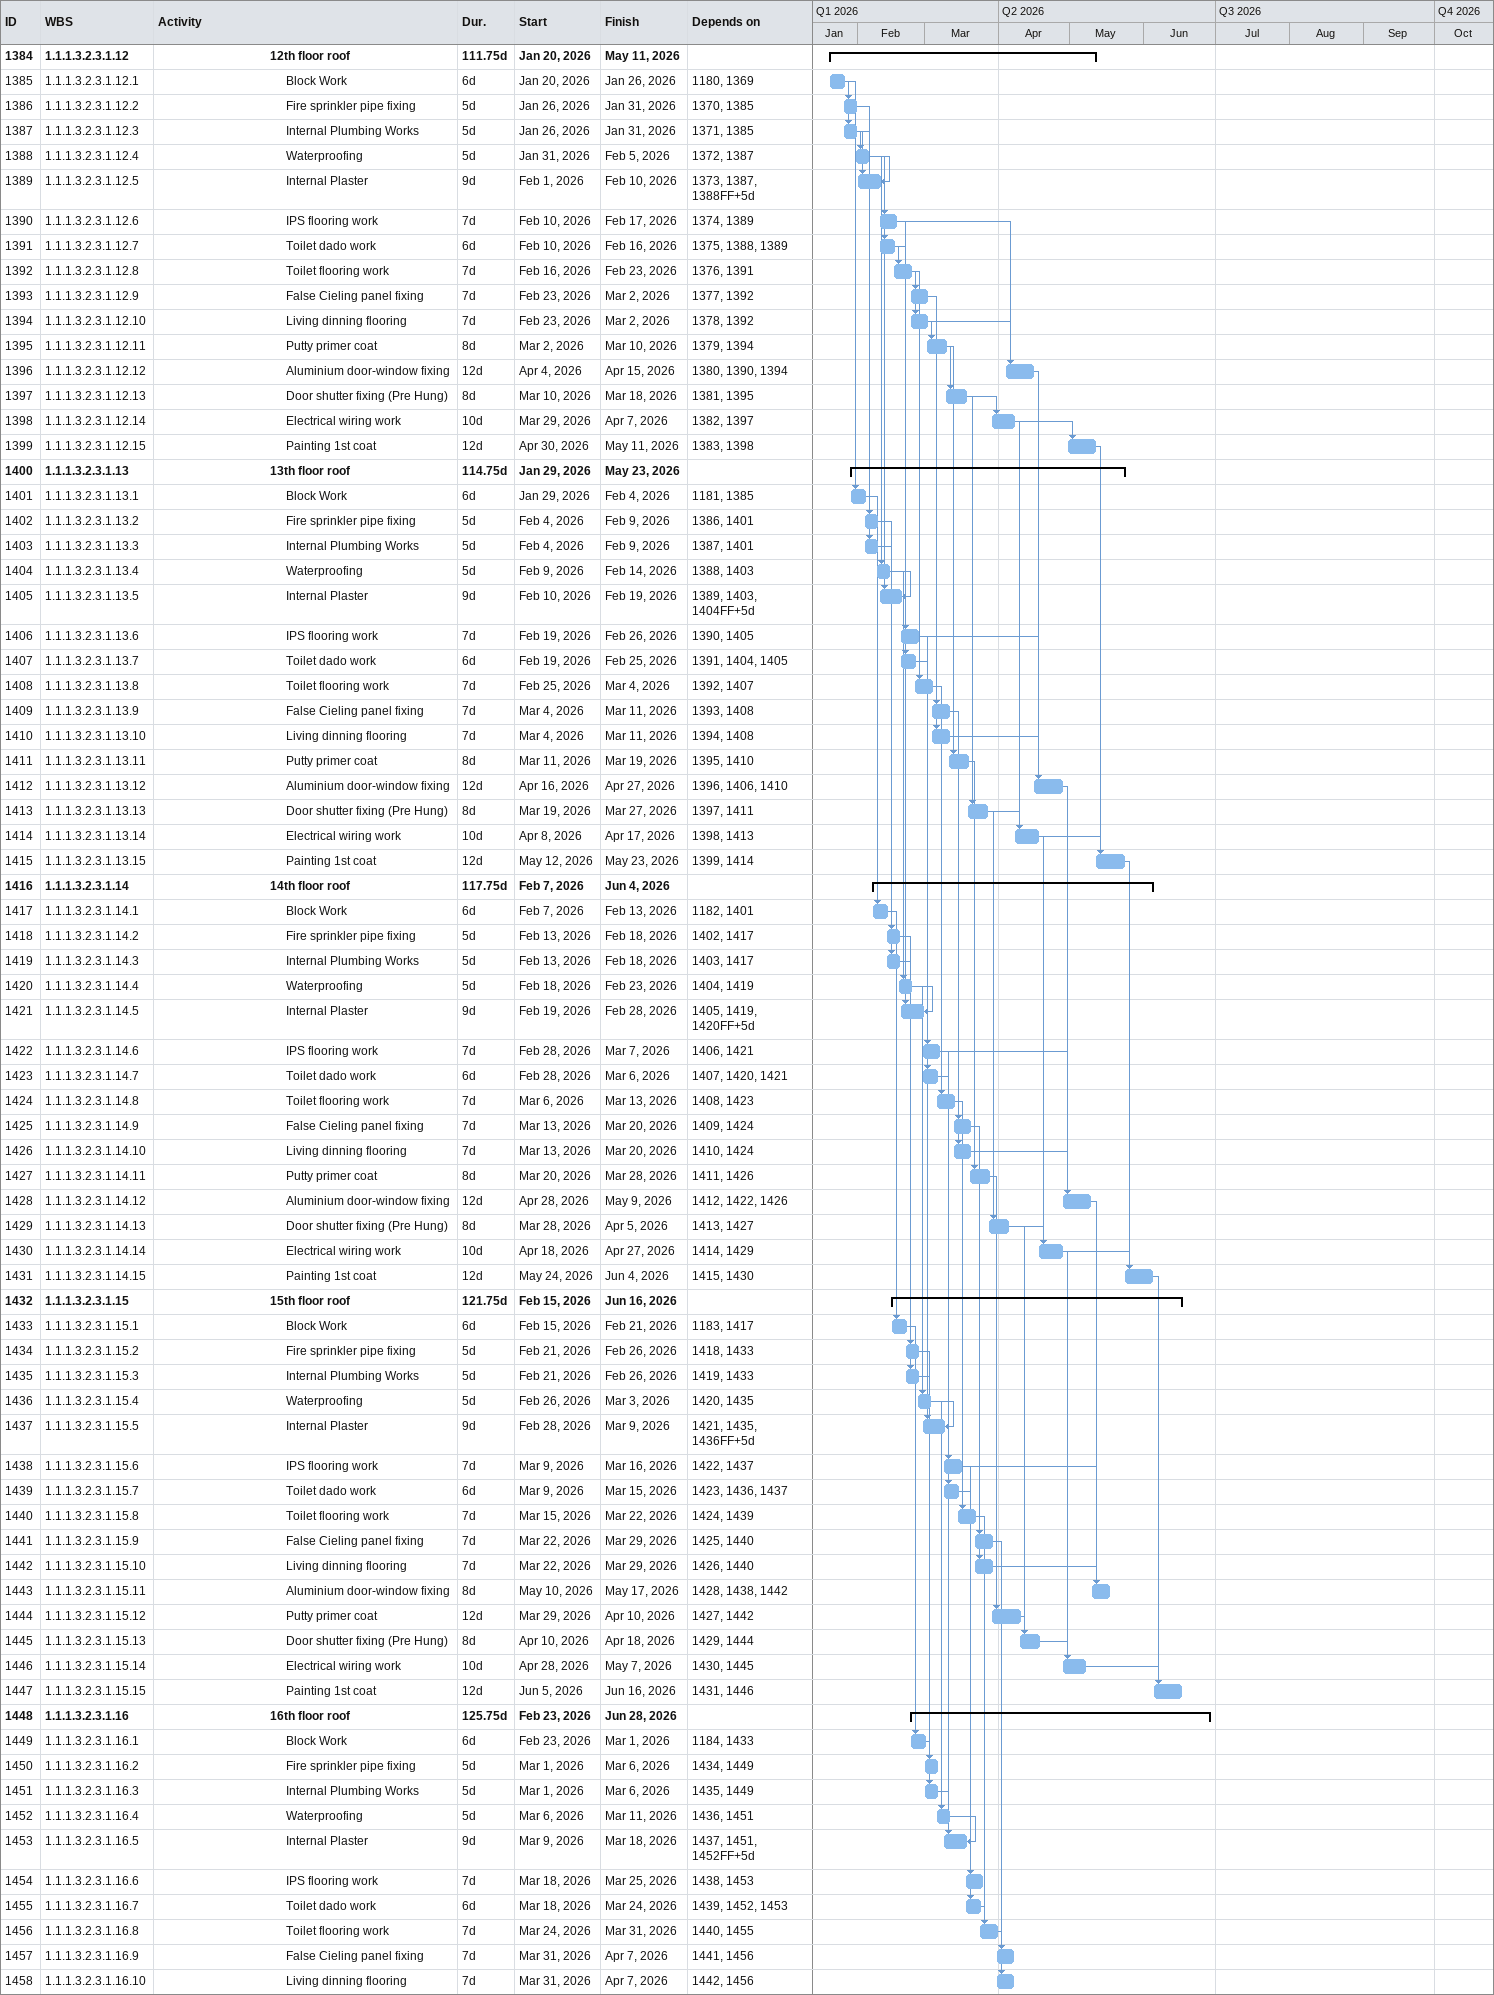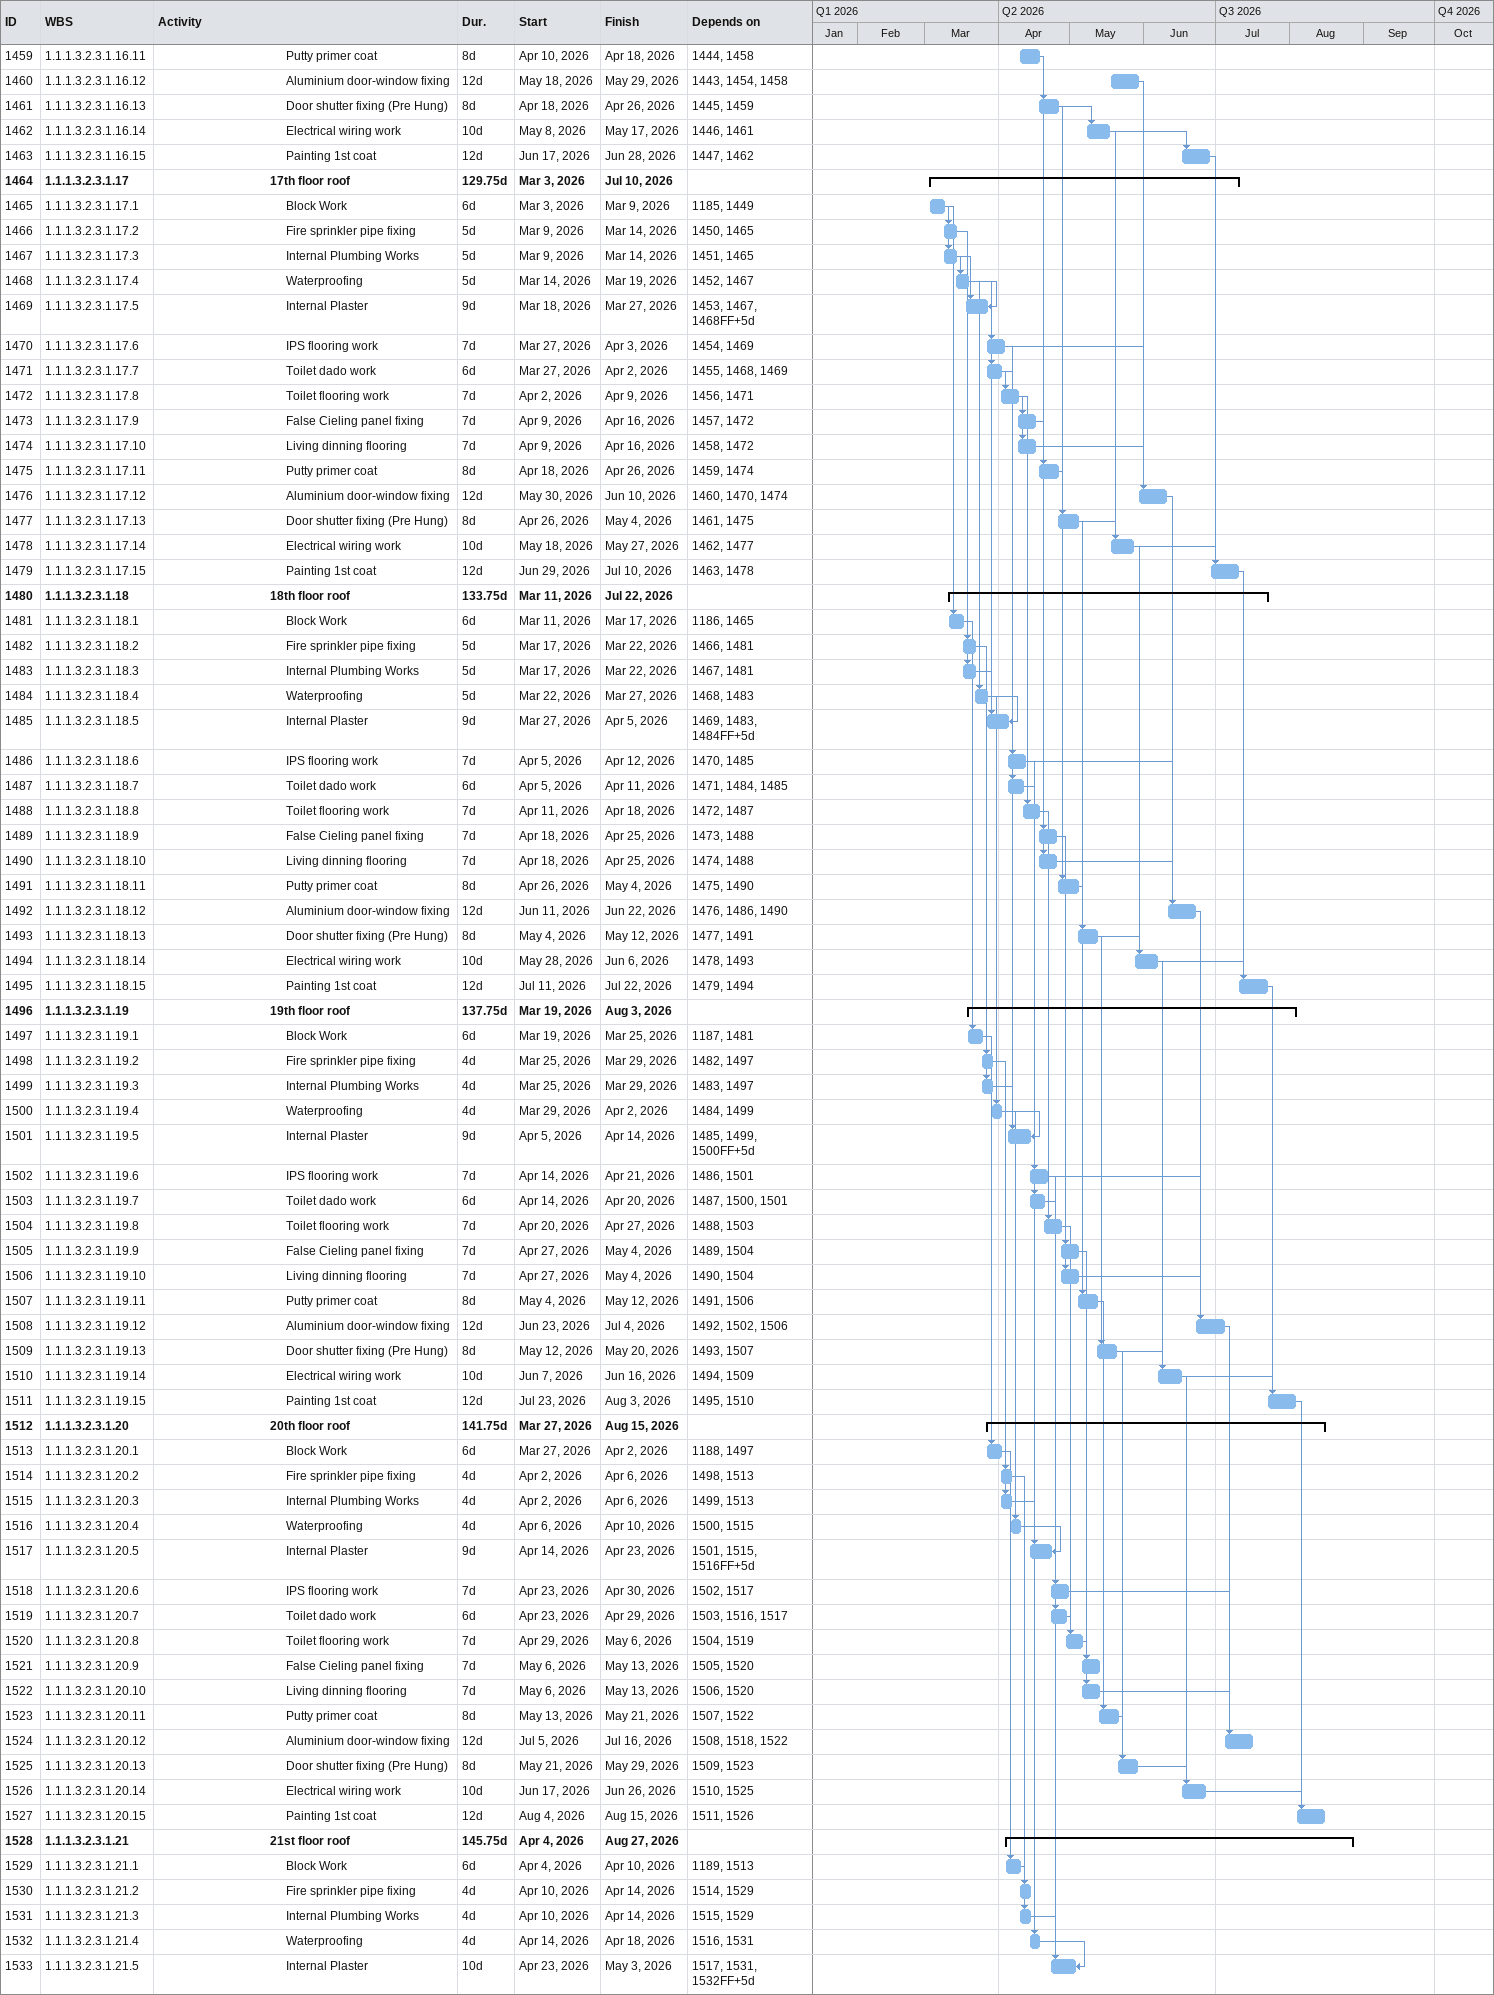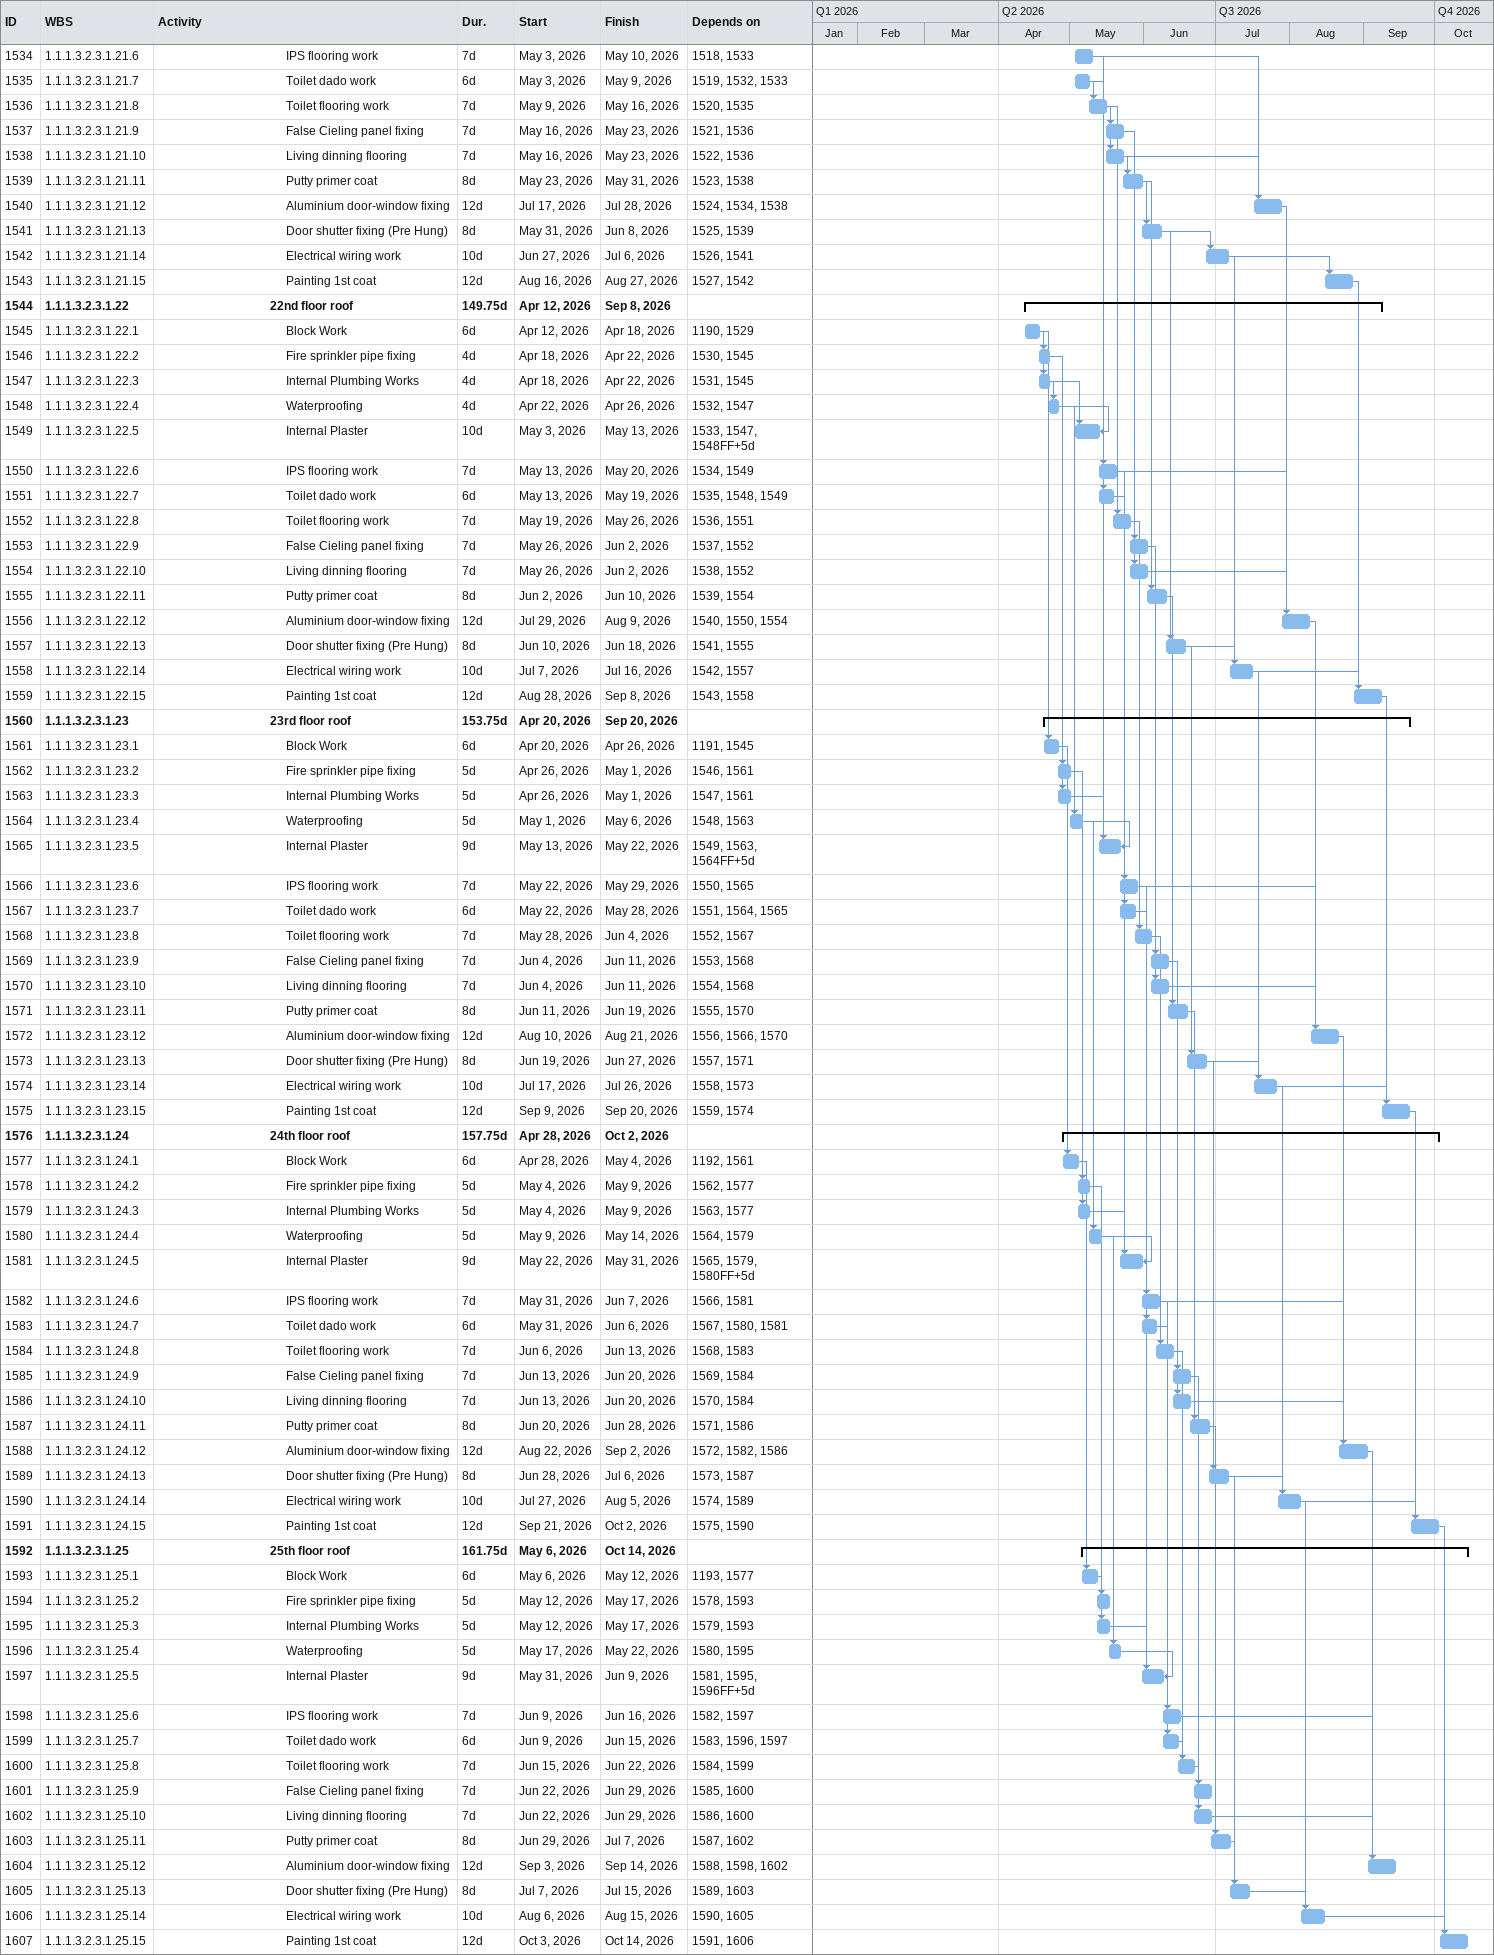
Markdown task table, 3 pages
| ID | WBS | Task | Duration | Start | Finish | Predecessors |
|---|---|---|---|---|---|---|
| 1384 | 1.1.1.3.2.3.1.12 | **12th floor roof** | 111.75d | 2026-01-20 | 2026-05-11 |  |
| 1385 | 1.1.1.3.2.3.1.12.1 | Block Work | 6d | 2026-01-20 | 2026-01-26 | 1180, 1369 |
| 1386 | 1.1.1.3.2.3.1.12.2 | Fire sprinkler pipe fixing | 5d | 2026-01-26 | 2026-01-31 | 1370, 1385 |
| 1387 | 1.1.1.3.2.3.1.12.3 | Internal Plumbing Works | 5d | 2026-01-26 | 2026-01-31 | 1371, 1385 |
| 1388 | 1.1.1.3.2.3.1.12.4 | Waterproofing | 5d | 2026-01-31 | 2026-02-05 | 1372, 1387 |
| 1389 | 1.1.1.3.2.3.1.12.5 | Internal Plaster | 9d | 2026-02-01 | 2026-02-10 | 1373, 1387, 1388FF+5d |
| 1390 | 1.1.1.3.2.3.1.12.6 | IPS flooring work | 7d | 2026-02-10 | 2026-02-17 | 1374, 1389 |
| 1391 | 1.1.1.3.2.3.1.12.7 | Toilet dado work | 6d | 2026-02-10 | 2026-02-16 | 1375, 1388, 1389 |
| 1392 | 1.1.1.3.2.3.1.12.8 | Toilet flooring work | 7d | 2026-02-16 | 2026-02-23 | 1376, 1391 |
| 1393 | 1.1.1.3.2.3.1.12.9 | False Cieling panel fixing | 7d | 2026-02-23 | 2026-03-02 | 1377, 1392 |
| 1394 | 1.1.1.3.2.3.1.12.10 | Living dinning flooring | 7d | 2026-02-23 | 2026-03-02 | 1378, 1392 |
| 1395 | 1.1.1.3.2.3.1.12.11 | Putty primer coat | 8d | 2026-03-02 | 2026-03-10 | 1379, 1394 |
| 1396 | 1.1.1.3.2.3.1.12.12 | Aluminium door-window fixing | 12d | 2026-04-04 | 2026-04-15 | 1380, 1390, 1394 |
| 1397 | 1.1.1.3.2.3.1.12.13 | Door shutter fixing (Pre Hung) | 8d | 2026-03-10 | 2026-03-18 | 1381, 1395 |
| 1398 | 1.1.1.3.2.3.1.12.14 | Electrical wiring work | 10d | 2026-03-29 | 2026-04-07 | 1382, 1397 |
| 1399 | 1.1.1.3.2.3.1.12.15 | Painting 1st coat | 12d | 2026-04-30 | 2026-05-11 | 1383, 1398 |
| 1400 | 1.1.1.3.2.3.1.13 | **13th floor roof** | 114.75d | 2026-01-29 | 2026-05-23 |  |
| 1401 | 1.1.1.3.2.3.1.13.1 | Block Work | 6d | 2026-01-29 | 2026-02-04 | 1181, 1385 |
| 1402 | 1.1.1.3.2.3.1.13.2 | Fire sprinkler pipe fixing | 5d | 2026-02-04 | 2026-02-09 | 1386, 1401 |
| 1403 | 1.1.1.3.2.3.1.13.3 | Internal Plumbing Works | 5d | 2026-02-04 | 2026-02-09 | 1387, 1401 |
| 1404 | 1.1.1.3.2.3.1.13.4 | Waterproofing | 5d | 2026-02-09 | 2026-02-14 | 1388, 1403 |
| 1405 | 1.1.1.3.2.3.1.13.5 | Internal Plaster | 9d | 2026-02-10 | 2026-02-19 | 1389, 1403, 1404FF+5d |
| 1406 | 1.1.1.3.2.3.1.13.6 | IPS flooring work | 7d | 2026-02-19 | 2026-02-26 | 1390, 1405 |
| 1407 | 1.1.1.3.2.3.1.13.7 | Toilet dado work | 6d | 2026-02-19 | 2026-02-25 | 1391, 1404, 1405 |
| 1408 | 1.1.1.3.2.3.1.13.8 | Toilet flooring work | 7d | 2026-02-25 | 2026-03-04 | 1392, 1407 |
| 1409 | 1.1.1.3.2.3.1.13.9 | False Cieling panel fixing | 7d | 2026-03-04 | 2026-03-11 | 1393, 1408 |
| 1410 | 1.1.1.3.2.3.1.13.10 | Living dinning flooring | 7d | 2026-03-04 | 2026-03-11 | 1394, 1408 |
| 1411 | 1.1.1.3.2.3.1.13.11 | Putty primer coat | 8d | 2026-03-11 | 2026-03-19 | 1395, 1410 |
| 1412 | 1.1.1.3.2.3.1.13.12 | Aluminium door-window fixing | 12d | 2026-04-16 | 2026-04-27 | 1396, 1406, 1410 |
| 1413 | 1.1.1.3.2.3.1.13.13 | Door shutter fixing (Pre Hung) | 8d | 2026-03-19 | 2026-03-27 | 1397, 1411 |
| 1414 | 1.1.1.3.2.3.1.13.14 | Electrical wiring work | 10d | 2026-04-08 | 2026-04-17 | 1398, 1413 |
| 1415 | 1.1.1.3.2.3.1.13.15 | Painting 1st coat | 12d | 2026-05-12 | 2026-05-23 | 1399, 1414 |
| 1416 | 1.1.1.3.2.3.1.14 | **14th floor roof** | 117.75d | 2026-02-07 | 2026-06-04 |  |
| 1417 | 1.1.1.3.2.3.1.14.1 | Block Work | 6d | 2026-02-07 | 2026-02-13 | 1182, 1401 |
| 1418 | 1.1.1.3.2.3.1.14.2 | Fire sprinkler pipe fixing | 5d | 2026-02-13 | 2026-02-18 | 1402, 1417 |
| 1419 | 1.1.1.3.2.3.1.14.3 | Internal Plumbing Works | 5d | 2026-02-13 | 2026-02-18 | 1403, 1417 |
| 1420 | 1.1.1.3.2.3.1.14.4 | Waterproofing | 5d | 2026-02-18 | 2026-02-23 | 1404, 1419 |
| 1421 | 1.1.1.3.2.3.1.14.5 | Internal Plaster | 9d | 2026-02-19 | 2026-02-28 | 1405, 1419, 1420FF+5d |
| 1422 | 1.1.1.3.2.3.1.14.6 | IPS flooring work | 7d | 2026-02-28 | 2026-03-07 | 1406, 1421 |
| 1423 | 1.1.1.3.2.3.1.14.7 | Toilet dado work | 6d | 2026-02-28 | 2026-03-06 | 1407, 1420, 1421 |
| 1424 | 1.1.1.3.2.3.1.14.8 | Toilet flooring work | 7d | 2026-03-06 | 2026-03-13 | 1408, 1423 |
| 1425 | 1.1.1.3.2.3.1.14.9 | False Cieling panel fixing | 7d | 2026-03-13 | 2026-03-20 | 1409, 1424 |
| 1426 | 1.1.1.3.2.3.1.14.10 | Living dinning flooring | 7d | 2026-03-13 | 2026-03-20 | 1410, 1424 |
| 1427 | 1.1.1.3.2.3.1.14.11 | Putty primer coat | 8d | 2026-03-20 | 2026-03-28 | 1411, 1426 |
| 1428 | 1.1.1.3.2.3.1.14.12 | Aluminium door-window fixing | 12d | 2026-04-28 | 2026-05-09 | 1412, 1422, 1426 |
| 1429 | 1.1.1.3.2.3.1.14.13 | Door shutter fixing (Pre Hung) | 8d | 2026-03-28 | 2026-04-05 | 1413, 1427 |
| 1430 | 1.1.1.3.2.3.1.14.14 | Electrical wiring work | 10d | 2026-04-18 | 2026-04-27 | 1414, 1429 |
| 1431 | 1.1.1.3.2.3.1.14.15 | Painting 1st coat | 12d | 2026-05-24 | 2026-06-04 | 1415, 1430 |
| 1432 | 1.1.1.3.2.3.1.15 | **15th floor roof** | 121.75d | 2026-02-15 | 2026-06-16 |  |
| 1433 | 1.1.1.3.2.3.1.15.1 | Block Work | 6d | 2026-02-15 | 2026-02-21 | 1183, 1417 |
| 1434 | 1.1.1.3.2.3.1.15.2 | Fire sprinkler pipe fixing | 5d | 2026-02-21 | 2026-02-26 | 1418, 1433 |
| 1435 | 1.1.1.3.2.3.1.15.3 | Internal Plumbing Works | 5d | 2026-02-21 | 2026-02-26 | 1419, 1433 |
| 1436 | 1.1.1.3.2.3.1.15.4 | Waterproofing | 5d | 2026-02-26 | 2026-03-03 | 1420, 1435 |
| 1437 | 1.1.1.3.2.3.1.15.5 | Internal Plaster | 9d | 2026-02-28 | 2026-03-09 | 1421, 1435, 1436FF+5d |
| 1438 | 1.1.1.3.2.3.1.15.6 | IPS flooring work | 7d | 2026-03-09 | 2026-03-16 | 1422, 1437 |
| 1439 | 1.1.1.3.2.3.1.15.7 | Toilet dado work | 6d | 2026-03-09 | 2026-03-15 | 1423, 1436, 1437 |
| 1440 | 1.1.1.3.2.3.1.15.8 | Toilet flooring work | 7d | 2026-03-15 | 2026-03-22 | 1424, 1439 |
| 1441 | 1.1.1.3.2.3.1.15.9 | False Cieling panel fixing | 7d | 2026-03-22 | 2026-03-29 | 1425, 1440 |
| 1442 | 1.1.1.3.2.3.1.15.10 | Living dinning flooring | 7d | 2026-03-22 | 2026-03-29 | 1426, 1440 |
| 1443 | 1.1.1.3.2.3.1.15.11 | Aluminium door-window fixing | 8d | 2026-05-10 | 2026-05-17 | 1428, 1438, 1442 |
| 1444 | 1.1.1.3.2.3.1.15.12 | Putty primer coat | 12d | 2026-03-29 | 2026-04-10 | 1427, 1442 |
| 1445 | 1.1.1.3.2.3.1.15.13 | Door shutter fixing (Pre Hung) | 8d | 2026-04-10 | 2026-04-18 | 1429, 1444 |
| 1446 | 1.1.1.3.2.3.1.15.14 | Electrical wiring work | 10d | 2026-04-28 | 2026-05-07 | 1430, 1445 |
| 1447 | 1.1.1.3.2.3.1.15.15 | Painting 1st coat | 12d | 2026-06-05 | 2026-06-16 | 1431, 1446 |
| 1448 | 1.1.1.3.2.3.1.16 | **16th floor roof** | 125.75d | 2026-02-23 | 2026-06-28 |  |
| 1449 | 1.1.1.3.2.3.1.16.1 | Block Work | 6d | 2026-02-23 | 2026-03-01 | 1184, 1433 |
| 1450 | 1.1.1.3.2.3.1.16.2 | Fire sprinkler pipe fixing | 5d | 2026-03-01 | 2026-03-06 | 1434, 1449 |
| 1451 | 1.1.1.3.2.3.1.16.3 | Internal Plumbing Works | 5d | 2026-03-01 | 2026-03-06 | 1435, 1449 |
| 1452 | 1.1.1.3.2.3.1.16.4 | Waterproofing | 5d | 2026-03-06 | 2026-03-11 | 1436, 1451 |
| 1453 | 1.1.1.3.2.3.1.16.5 | Internal Plaster | 9d | 2026-03-09 | 2026-03-18 | 1437, 1451, 1452FF+5d |
| 1454 | 1.1.1.3.2.3.1.16.6 | IPS flooring work | 7d | 2026-03-18 | 2026-03-25 | 1438, 1453 |
| 1455 | 1.1.1.3.2.3.1.16.7 | Toilet dado work | 6d | 2026-03-18 | 2026-03-24 | 1439, 1452, 1453 |
| 1456 | 1.1.1.3.2.3.1.16.8 | Toilet flooring work | 7d | 2026-03-24 | 2026-03-31 | 1440, 1455 |
| 1457 | 1.1.1.3.2.3.1.16.9 | False Cieling panel fixing | 7d | 2026-03-31 | 2026-04-07 | 1441, 1456 |
| 1458 | 1.1.1.3.2.3.1.16.10 | Living dinning flooring | 7d | 2026-03-31 | 2026-04-07 | 1442, 1456 |
| 1459 | 1.1.1.3.2.3.1.16.11 | Putty primer coat | 8d | 2026-04-10 | 2026-04-18 | 1444, 1458 |
| 1460 | 1.1.1.3.2.3.1.16.12 | Aluminium door-window fixing | 12d | 2026-05-18 | 2026-05-29 | 1443, 1454, 1458 |
| 1461 | 1.1.1.3.2.3.1.16.13 | Door shutter fixing (Pre Hung) | 8d | 2026-04-18 | 2026-04-26 | 1445, 1459 |
| 1462 | 1.1.1.3.2.3.1.16.14 | Electrical wiring work | 10d | 2026-05-08 | 2026-05-17 | 1446, 1461 |
| 1463 | 1.1.1.3.2.3.1.16.15 | Painting 1st coat | 12d | 2026-06-17 | 2026-06-28 | 1447, 1462 |
| 1464 | 1.1.1.3.2.3.1.17 | **17th floor roof** | 129.75d | 2026-03-03 | 2026-07-10 |  |
| 1465 | 1.1.1.3.2.3.1.17.1 | Block Work | 6d | 2026-03-03 | 2026-03-09 | 1185, 1449 |
| 1466 | 1.1.1.3.2.3.1.17.2 | Fire sprinkler pipe fixing | 5d | 2026-03-09 | 2026-03-14 | 1450, 1465 |
| 1467 | 1.1.1.3.2.3.1.17.3 | Internal Plumbing Works | 5d | 2026-03-09 | 2026-03-14 | 1451, 1465 |
| 1468 | 1.1.1.3.2.3.1.17.4 | Waterproofing | 5d | 2026-03-14 | 2026-03-19 | 1452, 1467 |
| 1469 | 1.1.1.3.2.3.1.17.5 | Internal Plaster | 9d | 2026-03-18 | 2026-03-27 | 1453, 1467, 1468FF+5d |
| 1470 | 1.1.1.3.2.3.1.17.6 | IPS flooring work | 7d | 2026-03-27 | 2026-04-03 | 1454, 1469 |
| 1471 | 1.1.1.3.2.3.1.17.7 | Toilet dado work | 6d | 2026-03-27 | 2026-04-02 | 1455, 1468, 1469 |
| 1472 | 1.1.1.3.2.3.1.17.8 | Toilet flooring work | 7d | 2026-04-02 | 2026-04-09 | 1456, 1471 |
| 1473 | 1.1.1.3.2.3.1.17.9 | False Cieling panel fixing | 7d | 2026-04-09 | 2026-04-16 | 1457, 1472 |
| 1474 | 1.1.1.3.2.3.1.17.10 | Living dinning flooring | 7d | 2026-04-09 | 2026-04-16 | 1458, 1472 |
| 1475 | 1.1.1.3.2.3.1.17.11 | Putty primer coat | 8d | 2026-04-18 | 2026-04-26 | 1459, 1474 |
| 1476 | 1.1.1.3.2.3.1.17.12 | Aluminium door-window fixing | 12d | 2026-05-30 | 2026-06-10 | 1460, 1470, 1474 |
| 1477 | 1.1.1.3.2.3.1.17.13 | Door shutter fixing (Pre Hung) | 8d | 2026-04-26 | 2026-05-04 | 1461, 1475 |
| 1478 | 1.1.1.3.2.3.1.17.14 | Electrical wiring work | 10d | 2026-05-18 | 2026-05-27 | 1462, 1477 |
| 1479 | 1.1.1.3.2.3.1.17.15 | Painting 1st coat | 12d | 2026-06-29 | 2026-07-10 | 1463, 1478 |
| 1480 | 1.1.1.3.2.3.1.18 | **18th floor roof** | 133.75d | 2026-03-11 | 2026-07-22 |  |
| 1481 | 1.1.1.3.2.3.1.18.1 | Block Work | 6d | 2026-03-11 | 2026-03-17 | 1186, 1465 |
| 1482 | 1.1.1.3.2.3.1.18.2 | Fire sprinkler pipe fixing | 5d | 2026-03-17 | 2026-03-22 | 1466, 1481 |
| 1483 | 1.1.1.3.2.3.1.18.3 | Internal Plumbing Works | 5d | 2026-03-17 | 2026-03-22 | 1467, 1481 |
| 1484 | 1.1.1.3.2.3.1.18.4 | Waterproofing | 5d | 2026-03-22 | 2026-03-27 | 1468, 1483 |
| 1485 | 1.1.1.3.2.3.1.18.5 | Internal Plaster | 9d | 2026-03-27 | 2026-04-05 | 1469, 1483, 1484FF+5d |
| 1486 | 1.1.1.3.2.3.1.18.6 | IPS flooring work | 7d | 2026-04-05 | 2026-04-12 | 1470, 1485 |
| 1487 | 1.1.1.3.2.3.1.18.7 | Toilet dado work | 6d | 2026-04-05 | 2026-04-11 | 1471, 1484, 1485 |
| 1488 | 1.1.1.3.2.3.1.18.8 | Toilet flooring work | 7d | 2026-04-11 | 2026-04-18 | 1472, 1487 |
| 1489 | 1.1.1.3.2.3.1.18.9 | False Cieling panel fixing | 7d | 2026-04-18 | 2026-04-25 | 1473, 1488 |
| 1490 | 1.1.1.3.2.3.1.18.10 | Living dinning flooring | 7d | 2026-04-18 | 2026-04-25 | 1474, 1488 |
| 1491 | 1.1.1.3.2.3.1.18.11 | Putty primer coat | 8d | 2026-04-26 | 2026-05-04 | 1475, 1490 |
| 1492 | 1.1.1.3.2.3.1.18.12 | Aluminium door-window fixing | 12d | 2026-06-11 | 2026-06-22 | 1476, 1486, 1490 |
| 1493 | 1.1.1.3.2.3.1.18.13 | Door shutter fixing (Pre Hung) | 8d | 2026-05-04 | 2026-05-12 | 1477, 1491 |
| 1494 | 1.1.1.3.2.3.1.18.14 | Electrical wiring work | 10d | 2026-05-28 | 2026-06-06 | 1478, 1493 |
| 1495 | 1.1.1.3.2.3.1.18.15 | Painting 1st coat | 12d | 2026-07-11 | 2026-07-22 | 1479, 1494 |
| 1496 | 1.1.1.3.2.3.1.19 | **19th floor roof** | 137.75d | 2026-03-19 | 2026-08-03 |  |
| 1497 | 1.1.1.3.2.3.1.19.1 | Block Work | 6d | 2026-03-19 | 2026-03-25 | 1187, 1481 |
| 1498 | 1.1.1.3.2.3.1.19.2 | Fire sprinkler pipe fixing | 4d | 2026-03-25 | 2026-03-29 | 1482, 1497 |
| 1499 | 1.1.1.3.2.3.1.19.3 | Internal Plumbing Works | 4d | 2026-03-25 | 2026-03-29 | 1483, 1497 |
| 1500 | 1.1.1.3.2.3.1.19.4 | Waterproofing | 4d | 2026-03-29 | 2026-04-02 | 1484, 1499 |
| 1501 | 1.1.1.3.2.3.1.19.5 | Internal Plaster | 9d | 2026-04-05 | 2026-04-14 | 1485, 1499, 1500FF+5d |
| 1502 | 1.1.1.3.2.3.1.19.6 | IPS flooring work | 7d | 2026-04-14 | 2026-04-21 | 1486, 1501 |
| 1503 | 1.1.1.3.2.3.1.19.7 | Toilet dado work | 6d | 2026-04-14 | 2026-04-20 | 1487, 1500, 1501 |
| 1504 | 1.1.1.3.2.3.1.19.8 | Toilet flooring work | 7d | 2026-04-20 | 2026-04-27 | 1488, 1503 |
| 1505 | 1.1.1.3.2.3.1.19.9 | False Cieling panel fixing | 7d | 2026-04-27 | 2026-05-04 | 1489, 1504 |
| 1506 | 1.1.1.3.2.3.1.19.10 | Living dinning flooring | 7d | 2026-04-27 | 2026-05-04 | 1490, 1504 |
| 1507 | 1.1.1.3.2.3.1.19.11 | Putty primer coat | 8d | 2026-05-04 | 2026-05-12 | 1491, 1506 |
| 1508 | 1.1.1.3.2.3.1.19.12 | Aluminium door-window fixing | 12d | 2026-06-23 | 2026-07-04 | 1492, 1502, 1506 |
| 1509 | 1.1.1.3.2.3.1.19.13 | Door shutter fixing (Pre Hung) | 8d | 2026-05-12 | 2026-05-20 | 1493, 1507 |
| 1510 | 1.1.1.3.2.3.1.19.14 | Electrical wiring work | 10d | 2026-06-07 | 2026-06-16 | 1494, 1509 |
| 1511 | 1.1.1.3.2.3.1.19.15 | Painting 1st coat | 12d | 2026-07-23 | 2026-08-03 | 1495, 1510 |
| 1512 | 1.1.1.3.2.3.1.20 | **20th floor roof** | 141.75d | 2026-03-27 | 2026-08-15 |  |
| 1513 | 1.1.1.3.2.3.1.20.1 | Block Work | 6d | 2026-03-27 | 2026-04-02 | 1188, 1497 |
| 1514 | 1.1.1.3.2.3.1.20.2 | Fire sprinkler pipe fixing | 4d | 2026-04-02 | 2026-04-06 | 1498, 1513 |
| 1515 | 1.1.1.3.2.3.1.20.3 | Internal Plumbing Works | 4d | 2026-04-02 | 2026-04-06 | 1499, 1513 |
| 1516 | 1.1.1.3.2.3.1.20.4 | Waterproofing | 4d | 2026-04-06 | 2026-04-10 | 1500, 1515 |
| 1517 | 1.1.1.3.2.3.1.20.5 | Internal Plaster | 9d | 2026-04-14 | 2026-04-23 | 1501, 1515, 1516FF+5d |
| 1518 | 1.1.1.3.2.3.1.20.6 | IPS flooring work | 7d | 2026-04-23 | 2026-04-30 | 1502, 1517 |
| 1519 | 1.1.1.3.2.3.1.20.7 | Toilet dado work | 6d | 2026-04-23 | 2026-04-29 | 1503, 1516, 1517 |
| 1520 | 1.1.1.3.2.3.1.20.8 | Toilet flooring work | 7d | 2026-04-29 | 2026-05-06 | 1504, 1519 |
| 1521 | 1.1.1.3.2.3.1.20.9 | False Cieling panel fixing | 7d | 2026-05-06 | 2026-05-13 | 1505, 1520 |
| 1522 | 1.1.1.3.2.3.1.20.10 | Living dinning flooring | 7d | 2026-05-06 | 2026-05-13 | 1506, 1520 |
| 1523 | 1.1.1.3.2.3.1.20.11 | Putty primer coat | 8d | 2026-05-13 | 2026-05-21 | 1507, 1522 |
| 1524 | 1.1.1.3.2.3.1.20.12 | Aluminium door-window fixing | 12d | 2026-07-05 | 2026-07-16 | 1508, 1518, 1522 |
| 1525 | 1.1.1.3.2.3.1.20.13 | Door shutter fixing (Pre Hung) | 8d | 2026-05-21 | 2026-05-29 | 1509, 1523 |
| 1526 | 1.1.1.3.2.3.1.20.14 | Electrical wiring work | 10d | 2026-06-17 | 2026-06-26 | 1510, 1525 |
| 1527 | 1.1.1.3.2.3.1.20.15 | Painting 1st coat | 12d | 2026-08-04 | 2026-08-15 | 1511, 1526 |
| 1528 | 1.1.1.3.2.3.1.21 | **21st floor roof** | 145.75d | 2026-04-04 | 2026-08-27 |  |
| 1529 | 1.1.1.3.2.3.1.21.1 | Block Work | 6d | 2026-04-04 | 2026-04-10 | 1189, 1513 |
| 1530 | 1.1.1.3.2.3.1.21.2 | Fire sprinkler pipe fixing | 4d | 2026-04-10 | 2026-04-14 | 1514, 1529 |
| 1531 | 1.1.1.3.2.3.1.21.3 | Internal Plumbing Works | 4d | 2026-04-10 | 2026-04-14 | 1515, 1529 |
| 1532 | 1.1.1.3.2.3.1.21.4 | Waterproofing | 4d | 2026-04-14 | 2026-04-18 | 1516, 1531 |
| 1533 | 1.1.1.3.2.3.1.21.5 | Internal Plaster | 10d | 2026-04-23 | 2026-05-03 | 1517, 1531, 1532FF+5d |
| 1534 | 1.1.1.3.2.3.1.21.6 | IPS flooring work | 7d | 2026-05-03 | 2026-05-10 | 1518, 1533 |
| 1535 | 1.1.1.3.2.3.1.21.7 | Toilet dado work | 6d | 2026-05-03 | 2026-05-09 | 1519, 1532, 1533 |
| 1536 | 1.1.1.3.2.3.1.21.8 | Toilet flooring work | 7d | 2026-05-09 | 2026-05-16 | 1520, 1535 |
| 1537 | 1.1.1.3.2.3.1.21.9 | False Cieling panel fixing | 7d | 2026-05-16 | 2026-05-23 | 1521, 1536 |
| 1538 | 1.1.1.3.2.3.1.21.10 | Living dinning flooring | 7d | 2026-05-16 | 2026-05-23 | 1522, 1536 |
| 1539 | 1.1.1.3.2.3.1.21.11 | Putty primer coat | 8d | 2026-05-23 | 2026-05-31 | 1523, 1538 |
| 1540 | 1.1.1.3.2.3.1.21.12 | Aluminium door-window fixing | 12d | 2026-07-17 | 2026-07-28 | 1524, 1534, 1538 |
| 1541 | 1.1.1.3.2.3.1.21.13 | Door shutter fixing (Pre Hung) | 8d | 2026-05-31 | 2026-06-08 | 1525, 1539 |
| 1542 | 1.1.1.3.2.3.1.21.14 | Electrical wiring work | 10d | 2026-06-27 | 2026-07-06 | 1526, 1541 |
| 1543 | 1.1.1.3.2.3.1.21.15 | Painting 1st coat | 12d | 2026-08-16 | 2026-08-27 | 1527, 1542 |
| 1544 | 1.1.1.3.2.3.1.22 | **22nd floor roof** | 149.75d | 2026-04-12 | 2026-09-08 |  |
| 1545 | 1.1.1.3.2.3.1.22.1 | Block Work | 6d | 2026-04-12 | 2026-04-18 | 1190, 1529 |
| 1546 | 1.1.1.3.2.3.1.22.2 | Fire sprinkler pipe fixing | 4d | 2026-04-18 | 2026-04-22 | 1530, 1545 |
| 1547 | 1.1.1.3.2.3.1.22.3 | Internal Plumbing Works | 4d | 2026-04-18 | 2026-04-22 | 1531, 1545 |
| 1548 | 1.1.1.3.2.3.1.22.4 | Waterproofing | 4d | 2026-04-22 | 2026-04-26 | 1532, 1547 |
| 1549 | 1.1.1.3.2.3.1.22.5 | Internal Plaster | 10d | 2026-05-03 | 2026-05-13 | 1533, 1547, 1548FF+5d |
| 1550 | 1.1.1.3.2.3.1.22.6 | IPS flooring work | 7d | 2026-05-13 | 2026-05-20 | 1534, 1549 |
| 1551 | 1.1.1.3.2.3.1.22.7 | Toilet dado work | 6d | 2026-05-13 | 2026-05-19 | 1535, 1548, 1549 |
| 1552 | 1.1.1.3.2.3.1.22.8 | Toilet flooring work | 7d | 2026-05-19 | 2026-05-26 | 1536, 1551 |
| 1553 | 1.1.1.3.2.3.1.22.9 | False Cieling panel fixing | 7d | 2026-05-26 | 2026-06-02 | 1537, 1552 |
| 1554 | 1.1.1.3.2.3.1.22.10 | Living dinning flooring | 7d | 2026-05-26 | 2026-06-02 | 1538, 1552 |
| 1555 | 1.1.1.3.2.3.1.22.11 | Putty primer coat | 8d | 2026-06-02 | 2026-06-10 | 1539, 1554 |
| 1556 | 1.1.1.3.2.3.1.22.12 | Aluminium door-window fixing | 12d | 2026-07-29 | 2026-08-09 | 1540, 1550, 1554 |
| 1557 | 1.1.1.3.2.3.1.22.13 | Door shutter fixing (Pre Hung) | 8d | 2026-06-10 | 2026-06-18 | 1541, 1555 |
| 1558 | 1.1.1.3.2.3.1.22.14 | Electrical wiring work | 10d | 2026-07-07 | 2026-07-16 | 1542, 1557 |
| 1559 | 1.1.1.3.2.3.1.22.15 | Painting 1st coat | 12d | 2026-08-28 | 2026-09-08 | 1543, 1558 |
| 1560 | 1.1.1.3.2.3.1.23 | **23rd floor roof** | 153.75d | 2026-04-20 | 2026-09-20 |  |
| 1561 | 1.1.1.3.2.3.1.23.1 | Block Work | 6d | 2026-04-20 | 2026-04-26 | 1191, 1545 |
| 1562 | 1.1.1.3.2.3.1.23.2 | Fire sprinkler pipe fixing | 5d | 2026-04-26 | 2026-05-01 | 1546, 1561 |
| 1563 | 1.1.1.3.2.3.1.23.3 | Internal Plumbing Works | 5d | 2026-04-26 | 2026-05-01 | 1547, 1561 |
| 1564 | 1.1.1.3.2.3.1.23.4 | Waterproofing | 5d | 2026-05-01 | 2026-05-06 | 1548, 1563 |
| 1565 | 1.1.1.3.2.3.1.23.5 | Internal Plaster | 9d | 2026-05-13 | 2026-05-22 | 1549, 1563, 1564FF+5d |
| 1566 | 1.1.1.3.2.3.1.23.6 | IPS flooring work | 7d | 2026-05-22 | 2026-05-29 | 1550, 1565 |
| 1567 | 1.1.1.3.2.3.1.23.7 | Toilet dado work | 6d | 2026-05-22 | 2026-05-28 | 1551, 1564, 1565 |
| 1568 | 1.1.1.3.2.3.1.23.8 | Toilet flooring work | 7d | 2026-05-28 | 2026-06-04 | 1552, 1567 |
| 1569 | 1.1.1.3.2.3.1.23.9 | False Cieling panel fixing | 7d | 2026-06-04 | 2026-06-11 | 1553, 1568 |
| 1570 | 1.1.1.3.2.3.1.23.10 | Living dinning flooring | 7d | 2026-06-04 | 2026-06-11 | 1554, 1568 |
| 1571 | 1.1.1.3.2.3.1.23.11 | Putty primer coat | 8d | 2026-06-11 | 2026-06-19 | 1555, 1570 |
| 1572 | 1.1.1.3.2.3.1.23.12 | Aluminium door-window fixing | 12d | 2026-08-10 | 2026-08-21 | 1556, 1566, 1570 |
| 1573 | 1.1.1.3.2.3.1.23.13 | Door shutter fixing (Pre Hung) | 8d | 2026-06-19 | 2026-06-27 | 1557, 1571 |
| 1574 | 1.1.1.3.2.3.1.23.14 | Electrical wiring work | 10d | 2026-07-17 | 2026-07-26 | 1558, 1573 |
| 1575 | 1.1.1.3.2.3.1.23.15 | Painting 1st coat | 12d | 2026-09-09 | 2026-09-20 | 1559, 1574 |
| 1576 | 1.1.1.3.2.3.1.24 | **24th floor roof** | 157.75d | 2026-04-28 | 2026-10-02 |  |
| 1577 | 1.1.1.3.2.3.1.24.1 | Block Work | 6d | 2026-04-28 | 2026-05-04 | 1192, 1561 |
| 1578 | 1.1.1.3.2.3.1.24.2 | Fire sprinkler pipe fixing | 5d | 2026-05-04 | 2026-05-09 | 1562, 1577 |
| 1579 | 1.1.1.3.2.3.1.24.3 | Internal Plumbing Works | 5d | 2026-05-04 | 2026-05-09 | 1563, 1577 |
| 1580 | 1.1.1.3.2.3.1.24.4 | Waterproofing | 5d | 2026-05-09 | 2026-05-14 | 1564, 1579 |
| 1581 | 1.1.1.3.2.3.1.24.5 | Internal Plaster | 9d | 2026-05-22 | 2026-05-31 | 1565, 1579, 1580FF+5d |
| 1582 | 1.1.1.3.2.3.1.24.6 | IPS flooring work | 7d | 2026-05-31 | 2026-06-07 | 1566, 1581 |
| 1583 | 1.1.1.3.2.3.1.24.7 | Toilet dado work | 6d | 2026-05-31 | 2026-06-06 | 1567, 1580, 1581 |
| 1584 | 1.1.1.3.2.3.1.24.8 | Toilet flooring work | 7d | 2026-06-06 | 2026-06-13 | 1568, 1583 |
| 1585 | 1.1.1.3.2.3.1.24.9 | False Cieling panel fixing | 7d | 2026-06-13 | 2026-06-20 | 1569, 1584 |
| 1586 | 1.1.1.3.2.3.1.24.10 | Living dinning flooring | 7d | 2026-06-13 | 2026-06-20 | 1570, 1584 |
| 1587 | 1.1.1.3.2.3.1.24.11 | Putty primer coat | 8d | 2026-06-20 | 2026-06-28 | 1571, 1586 |
| 1588 | 1.1.1.3.2.3.1.24.12 | Aluminium door-window fixing | 12d | 2026-08-22 | 2026-09-02 | 1572, 1582, 1586 |
| 1589 | 1.1.1.3.2.3.1.24.13 | Door shutter fixing (Pre Hung) | 8d | 2026-06-28 | 2026-07-06 | 1573, 1587 |
| 1590 | 1.1.1.3.2.3.1.24.14 | Electrical wiring work | 10d | 2026-07-27 | 2026-08-05 | 1574, 1589 |
| 1591 | 1.1.1.3.2.3.1.24.15 | Painting 1st coat | 12d | 2026-09-21 | 2026-10-02 | 1575, 1590 |
| 1592 | 1.1.1.3.2.3.1.25 | **25th floor roof** | 161.75d | 2026-05-06 | 2026-10-14 |  |
| 1593 | 1.1.1.3.2.3.1.25.1 | Block Work | 6d | 2026-05-06 | 2026-05-12 | 1193, 1577 |
| 1594 | 1.1.1.3.2.3.1.25.2 | Fire sprinkler pipe fixing | 5d | 2026-05-12 | 2026-05-17 | 1578, 1593 |
| 1595 | 1.1.1.3.2.3.1.25.3 | Internal Plumbing Works | 5d | 2026-05-12 | 2026-05-17 | 1579, 1593 |
| 1596 | 1.1.1.3.2.3.1.25.4 | Waterproofing | 5d | 2026-05-17 | 2026-05-22 | 1580, 1595 |
| 1597 | 1.1.1.3.2.3.1.25.5 | Internal Plaster | 9d | 2026-05-31 | 2026-06-09 | 1581, 1595, 1596FF+5d |
| 1598 | 1.1.1.3.2.3.1.25.6 | IPS flooring work | 7d | 2026-06-09 | 2026-06-16 | 1582, 1597 |
| 1599 | 1.1.1.3.2.3.1.25.7 | Toilet dado work | 6d | 2026-06-09 | 2026-06-15 | 1583, 1596, 1597 |
| 1600 | 1.1.1.3.2.3.1.25.8 | Toilet flooring work | 7d | 2026-06-15 | 2026-06-22 | 1584, 1599 |
| 1601 | 1.1.1.3.2.3.1.25.9 | False Cieling panel fixing | 7d | 2026-06-22 | 2026-06-29 | 1585, 1600 |
| 1602 | 1.1.1.3.2.3.1.25.10 | Living dinning flooring | 7d | 2026-06-22 | 2026-06-29 | 1586, 1600 |
| 1603 | 1.1.1.3.2.3.1.25.11 | Putty primer coat | 8d | 2026-06-29 | 2026-07-07 | 1587, 1602 |
| 1604 | 1.1.1.3.2.3.1.25.12 | Aluminium door-window fixing | 12d | 2026-09-03 | 2026-09-14 | 1588, 1598, 1602 |
| 1605 | 1.1.1.3.2.3.1.25.13 | Door shutter fixing (Pre Hung) | 8d | 2026-07-07 | 2026-07-15 | 1589, 1603 |
| 1606 | 1.1.1.3.2.3.1.25.14 | Electrical wiring work | 10d | 2026-08-06 | 2026-08-15 | 1590, 1605 |
| 1607 | 1.1.1.3.2.3.1.25.15 | Painting 1st coat | 12d | 2026-10-03 | 2026-10-14 | 1591, 1606 |
